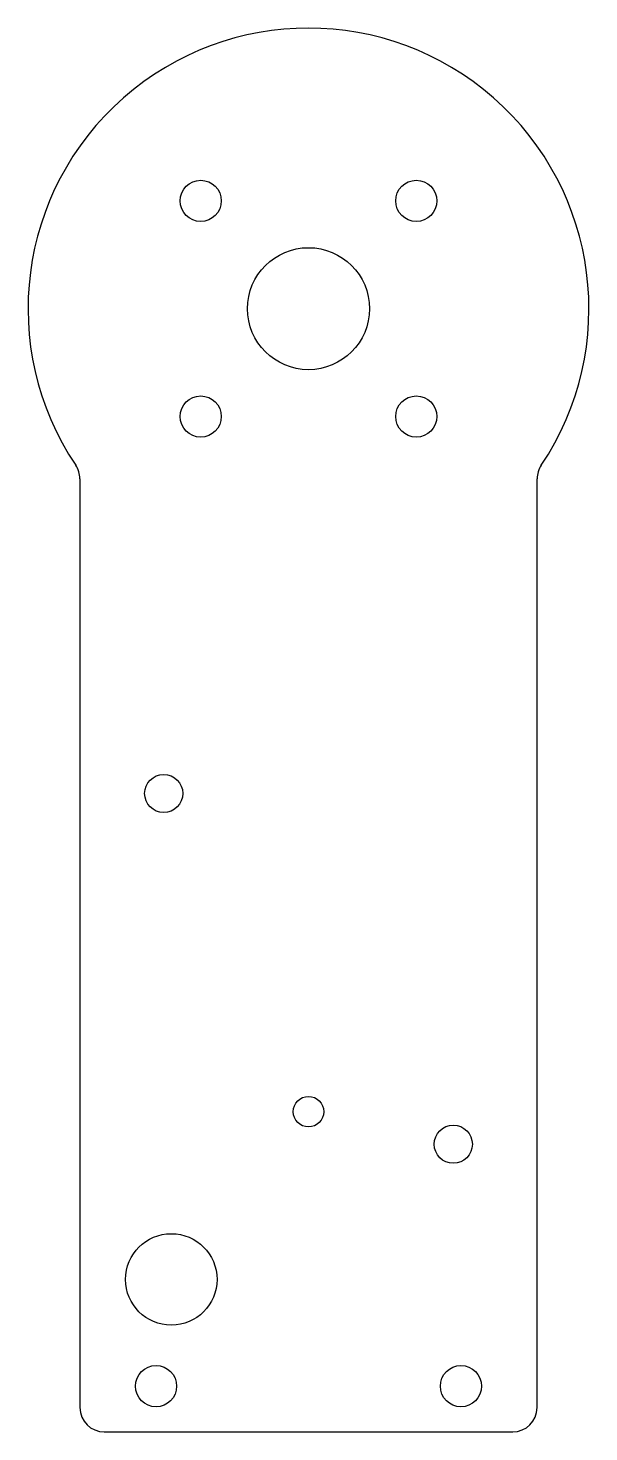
# Model space of a CAD drawing. Header units: millimetres. Extents: x -18.4 to 18.4, y -73.7 to 18.4.
import ezdxf

# ---------------------------------------------------------------- set-up
doc = ezdxf.new("R2010")
doc.units = ezdxf.units.MM

msp = doc.modelspace()

# ---------------------------------------------------------------- linework, layer by layer
at = {"color": 7, "linetype": 'Continuous', "lineweight": 25}
for p, q in [((-15, -11.155), (-15, -72.056)), ((15, -72.056), (15, -11.155)), ((-13.4, -73.656), (13.4, -73.656))]:
    msp.add_line(p, q, dxfattribs=at)
for centre, radius in [((-7.071, 7.071), 1.35), ((7.071, 7.071), 1.35), ((0, 0), 4), ((-7.071, -7.071), 1.35), ((7.071, -7.071), 1.35), ((-9.5, -31.791), 1.25), ((0, -52.656), 1), ((9.5, -54.791), 1.25), ((-9, -63.656), 3), ((-10, -70.656), 1.35), ((10, -70.656), 1.35)]:
    msp.add_circle(centre, radius, dxfattribs=at)
for centre, radius, start, end in [((0, 0), 18.4, 326.09874, 213.90126), ((-16.6, -11.155), 1.6, 0, 33.90126), ((16.6, -11.155), 1.6, 146.09874, 180), ((-13.4, -72.056), 1.6, 180, 270), ((13.4, -72.056), 1.6, 270, 0)]:
    msp.add_arc(centre, radius, start, end, dxfattribs=at)

doc.saveas('drawing.dxf')
